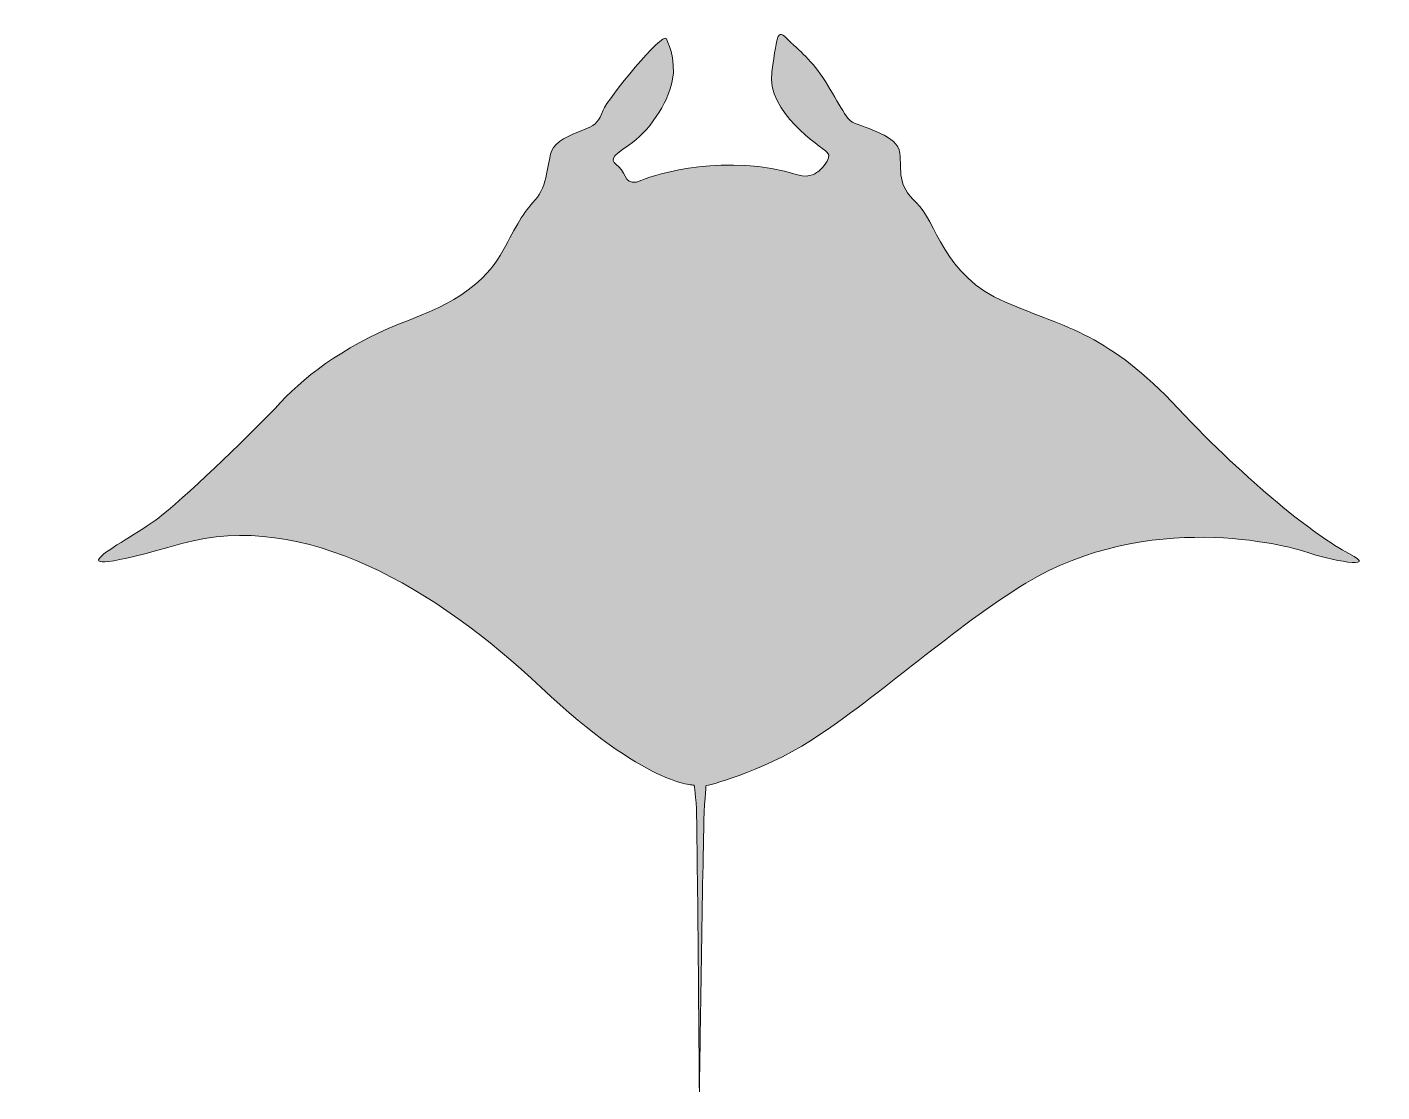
# Model space of a CAD drawing. Header units: inches. Extents: x 1.85 to 8.84, y -7.94 to -2.45.
import ezdxf

# ---------------------------------------------------------------- set-up
doc = ezdxf.new("R2010")
doc.units = ezdxf.units.IN
doc.header["$MEASUREMENT"] = 0
doc.layers.add('Layer 1', color=7, linetype='Continuous')

msp = doc.modelspace()

# ---------------------------------------------------------------- hatches: boundary and pattern name
at = {"layer": 'Layer 1', "true_color": 0xffffff}
h = msp.add_hatch(color=7, dxfattribs=at)
h.dxf.hatch_style = 2
edge = h.paths.add_edge_path()
edge.add_spline(control_points=[(4.8233, -2.8772), (4.8471, -2.8193), (5.1327, -2.4657), (5.1496, -2.5098), (5.1496, -2.5098), (5.2041, -2.612), (5.1802, -2.7276), (5.1564, -2.8433), (5.0579, -2.9895), (4.9558, -3.0575), (4.8538, -3.1255), (4.864, -3.1323), (4.9048, -3.1698), (4.9456, -3.2072), (4.9358, -3.2766), (5.0238, -3.2378), (5.0968, -3.2056), (5.4653, -3.0968), (5.8263, -3.2106), (5.8915, -3.2311), (5.9318, -3.1936), (5.9318, -3.1936), (5.9318, -3.1936), (6.0133, -3.1255), (5.9793, -3.0949), (5.9453, -3.0643), (5.6633, -2.8856), (5.6937, -2.68), (5.7243, -2.4725), (5.7175, -2.4487), (5.7923, -2.5303), (5.7923, -2.5303), (5.8807, -2.6014), (5.943, -2.6894), (6.0171, -2.7942), (6.0698, -2.92), (6.1085, -2.9385), (6.1799, -2.9724), (6.3432, -3.0065), (6.3534, -3.0982), (6.3635, -3.1902), (6.3364, -3.2615), (6.4384, -3.3535), (6.5404, -3.4452), (6.5744, -3.7309), (6.8974, -3.867), (7.2204, -4.003), (7.4279, -4.0303), (7.7883, -4.4147), (8.1487, -4.7989), (8.4989, -5.0745), (8.6689, -5.1629), (8.839, -5.2514), (8.5568, -5.1935), (8.4514, -5.1562), (8.3459, -5.1188), (7.6353, -4.935), (7.0029, -5.316), (6.6447, -5.5318), (6.2481, -5.8993), (5.898, -6.1243), (5.6299, -6.2967), (5.3537, -6.3602), (5.3537, -6.3602), (5.3537, -6.3602), (5.345, -6.4548), (5.3423, -6.5847), (5.3329, -7.0161), (5.3197, -7.9384), (5.3197, -7.9384), (5.3197, -7.9384), (5.3122, -6.9124), (5.3054, -6.5131), (5.3037, -6.4166), (5.2924, -6.3568), (5.2924, -6.3568), (5.2924, -6.3568), (5.0443, -6.3635), (4.5036, -5.8533), (3.9629, -5.3431), (3.2774, -4.9342), (2.6505, -5.1119), (1.8535, -5.3376), (2.3819, -5.1016), (2.5485, -4.9657), (2.715, -4.8296), (3.0176, -4.537), (3.1604, -4.3841), (3.3033, -4.231), (3.5243, -4.0711), (3.8236, -3.9589), (4.1228, -3.8466), (4.235, -3.7309), (4.3064, -3.6018), (4.3778, -3.4725), (4.4084, -3.4078), (4.473, -3.3398), (4.5375, -3.2718), (4.5375, -3.1392), (4.558, -3.0881), (4.5784, -3.0371), (4.6432, -3.0103), (4.7349, -2.9724), (4.7926, -2.9486), (4.7993, -2.935), (4.8233, -2.8772), (4.8233, -2.8772), (4.8233, -2.8772), (4.8233, -2.8772)], knot_values=[0, 0, 0, 0, 1, 1, 1, 2, 2, 2, 3, 3, 3, 4, 4, 4, 5, 5, 5, 6, 6, 6, 7, 7, 7, 8, 8, 8, 9, 9, 9, 10, 10, 10, 11, 11, 11, 12, 12, 12, 13, 13, 13, 14, 14, 14, 15, 15, 15, 16, 16, 16, 17, 17, 17, 18, 18, 18, 19, 19, 19, 20, 20, 20, 21, 21, 21, 22, 22, 22, 23, 23, 23, 24, 24, 24, 25, 25, 25, 26, 26, 26, 27, 27, 27, 28, 28, 28, 29, 29, 29, 30, 30, 30, 31, 31, 31, 32, 32, 32, 33, 33, 33, 34, 34, 34, 35, 35, 35, 36, 36, 36, 36], degree=3, periodic=1)

# ---------------------------------------------------------------- linework, layer by layer
at = {"layer": 'Layer 1', "lineweight": 0}
msp.add_open_spline([(4.8233, -2.8772), (4.8471, -2.8193), (5.1327, -2.4657), (5.1496, -2.5098), (5.1496, -2.5098), (5.2041, -2.612), (5.1802, -2.7276), (5.1564, -2.8433), (5.0579, -2.9895), (4.9558, -3.0575), (4.8538, -3.1255), (4.864, -3.1323), (4.9048, -3.1698), (4.9456, -3.2072), (4.9358, -3.2766), (5.0238, -3.2378), (5.0968, -3.2056), (5.4653, -3.0968), (5.8263, -3.2106), (5.8915, -3.2311), (5.9318, -3.1936), (5.9318, -3.1936), (5.9318, -3.1936), (6.0133, -3.1255), (5.9793, -3.0949), (5.9453, -3.0643), (5.6633, -2.8856), (5.6937, -2.68), (5.7243, -2.4725), (5.7175, -2.4487), (5.7923, -2.5303), (5.7923, -2.5303), (5.8807, -2.6014), (5.943, -2.6894), (6.0171, -2.7942), (6.0698, -2.92), (6.1085, -2.9385), (6.1799, -2.9724), (6.3432, -3.0065), (6.3534, -3.0982), (6.3635, -3.1902), (6.3364, -3.2615), (6.4384, -3.3535), (6.5404, -3.4452), (6.5744, -3.7309), (6.8974, -3.867), (7.2204, -4.003), (7.4279, -4.0303), (7.7883, -4.4147), (8.1487, -4.7989), (8.4989, -5.0745), (8.6689, -5.1629), (8.839, -5.2514), (8.5568, -5.1935), (8.4514, -5.1562), (8.3459, -5.1188), (7.6353, -4.935), (7.0029, -5.316), (6.6447, -5.5318), (6.2481, -5.8993), (5.898, -6.1243), (5.6299, -6.2967), (5.3537, -6.3602), (5.3537, -6.3602), (5.3537, -6.3602), (5.345, -6.4548), (5.3423, -6.5847), (5.3329, -7.0161), (5.3197, -7.9384), (5.3197, -7.9384), (5.3197, -7.9384), (5.3122, -6.9124), (5.3054, -6.5131), (5.3037, -6.4166), (5.2924, -6.3568), (5.2924, -6.3568), (5.2924, -6.3568), (5.0443, -6.3635), (4.5036, -5.8533), (3.9629, -5.3431), (3.2774, -4.9342), (2.6505, -5.1119), (1.8535, -5.3376), (2.3819, -5.1016), (2.5485, -4.9657), (2.715, -4.8296), (3.0176, -4.537), (3.1604, -4.3841), (3.3033, -4.231), (3.5243, -4.0711), (3.8236, -3.9589), (4.1228, -3.8466), (4.235, -3.7309), (4.3064, -3.6018), (4.3778, -3.4725), (4.4084, -3.4078), (4.473, -3.3398), (4.5375, -3.2718), (4.5375, -3.1392), (4.558, -3.0881), (4.5784, -3.0371), (4.6432, -3.0103), (4.7349, -2.9724), (4.7926, -2.9486), (4.7993, -2.935), (4.8233, -2.8772), (4.8233, -2.8772), (4.8233, -2.8772), (4.8233, -2.8772)], degree=3, knots=[0, 0, 0, 0, 1, 1, 1, 2, 2, 2, 3, 3, 3, 4, 4, 4, 5, 5, 5, 6, 6, 6, 7, 7, 7, 8, 8, 8, 9, 9, 9, 10, 10, 10, 11, 11, 11, 12, 12, 12, 13, 13, 13, 14, 14, 14, 15, 15, 15, 16, 16, 16, 17, 17, 17, 18, 18, 18, 19, 19, 19, 20, 20, 20, 21, 21, 21, 22, 22, 22, 23, 23, 23, 24, 24, 24, 25, 25, 25, 26, 26, 26, 27, 27, 27, 28, 28, 28, 29, 29, 29, 30, 30, 30, 31, 31, 31, 32, 32, 32, 33, 33, 33, 34, 34, 34, 35, 35, 35, 36, 36, 36, 36], dxfattribs=at)

doc.saveas('drawing.dxf')
